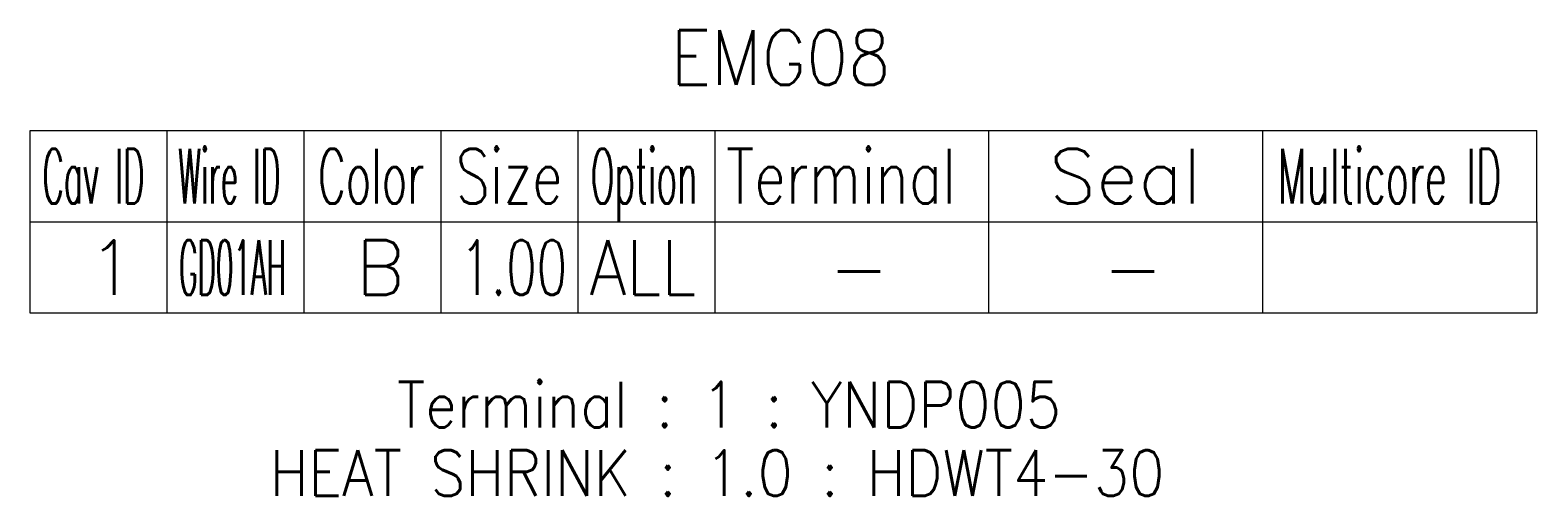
# Model space of a CAD drawing. Header units: inches. Extents: x 47316 to 59086, y 3141 to 11743.
# Drawn here: x 51006.4 to 51088.9, y 11373.7 to 11399.2 of the extents above; entities that cross this region are included whole.
import ezdxf

# ---------------------------------------------------------------- set-up
doc = ezdxf.new("R2010")
doc.units = ezdxf.units.IN
doc.header["$MEASUREMENT"] = 0
doc.styles.add('样式 100', font='SimSun.ttf', dxfattribs={"width": 0.7, "height": 3.5})

msp = doc.modelspace()

# ---------------------------------------------------------------- linework, layer by layer
at = {"color": 0, "linetype": 'Continuous', "lineweight": 15}
for p, q in [((51006.415, 11393.706), (51088.915, 11393.706)), ((51006.415, 11388.706), (51006.415, 11393.706)), ((51006.415, 11388.706), (51088.915, 11388.706))]:
    msp.add_line(p, q, dxfattribs=at)
at = {"color": 7, "linetype": 'Continuous', "lineweight": 15}
for p, q in [((51013.915, 11388.706), (51013.915, 11393.706)), ((51021.415, 11388.706), (51021.415, 11393.706)), ((51028.915, 11388.706), (51028.915, 11393.706)), ((51036.415, 11388.706), (51036.415, 11393.706)), ((51043.915, 11388.706), (51043.915, 11393.706)), ((51058.915, 11388.706), (51058.915, 11393.706)), ((51073.915, 11388.706), (51073.915, 11393.706)), ((51088.915, 11388.706), (51088.915, 11393.706))]:
    msp.add_line(p, q, dxfattribs=at)
at = {"color": 102, "linetype": 'Continuous', "lineweight": 15}
for p, q in [((51013.915, 11383.706), (51013.915, 11388.706)), ((51021.415, 11383.706), (51021.415, 11388.706)), ((51028.915, 11383.706), (51028.915, 11388.706)), ((51036.415, 11383.706), (51036.415, 11388.706)), ((51043.915, 11383.706), (51043.915, 11388.706)), ((51058.915, 11383.706), (51058.915, 11388.706)), ((51073.915, 11383.706), (51073.915, 11388.706))]:
    msp.add_line(p, q, dxfattribs=at)
at = {"color": 0, "linetype": 'Continuous', "lineweight": 15}
msp.add_lwpolyline([(51006.415, 11383.706), (51006.415, 11388.706), (51088.915, 11388.706), (51088.915, 11383.706)], close=True, dxfattribs=at)

# ---------------------------------------------------------------- texts
at = {"color": 6, "linetype": 'Continuous', "lineweight": 20, "insert": (51041.494, 11399.206), "char_height": 3, "width": 13.37143, "attachment_point": 1, "style": '样式 100'}
msp.add_mtext('\\Fromans.shx;\\W0.9000000000;\\T1.0000000000;\\o\\lEMG08', dxfattribs=at)
at = {"color": 7, "linetype": 'Continuous', "lineweight": 15, "char_height": 3, "attachment_point": 1, "style": '样式 100'}
for s, insert, width in [('\\Fromans.shx;\\W0.4292452830;\\T1.0000000000;\\o\\lCav ID', (51007.099, 11392.706), 6.5), ('\\Fromans.shx;\\W0.4026548673;\\T1.0000000000;\\o\\lWire ID', (51014.53, 11392.706), 6.5), ('\\Fromans.shx;\\W0.5687500000;\\T1.0000000000;\\o\\lColor', (51022.159, 11392.706), 6.5), ('\\Fromans.shx;\\W0.7222222222;\\T1.0000000000;\\o\\lSize', (51029.725, 11392.706), 6.5), ('\\Fromans.shx;\\W0.4595959596;\\T1.0000000000;\\o\\lOption', (51037.112, 11392.706), 6.5), ('\\Fromans.shx;\\W0.7480916031;\\T1.0000000000;\\o\\lTerminal', (51044.522, 11392.706), 14), ('\\Fromans.shx;\\W1.0000000000;\\T1.0000000000;\\o\\lSeal', (51062.201, 11392.706), 9.28571), ('\\Fromans.shx;\\W0.5185185185;\\T1.0000000000;\\o\\lMulticore ID', (51074.712, 11392.706), 14), ('\\Fromans.shx;\\W1.0000000000;\\T1.0000000000;\\o\\l1', (51009.594, 11387.706), 2.85714)]:
    msp.add_mtext(s, dxfattribs=dict(at, insert=insert, width=width))
at = {"color": 21, "linetype": 'Continuous', "lineweight": 15, "char_height": 3, "attachment_point": 1, "style": '样式 100'}
for s, insert, width in [('\\Fromans.shx;\\W0.3729508197;\\T1.0000000000;\\o\\lGD01AH', (51014.575, 11387.706), 6.5), ('\\Fromans.shx;\\W0.6500000000;\\T1.0000000000;\\o\\l1.00', (51029.973, 11387.706), 6.5), ('\\Fromans.shx;\\W1.0000000000;\\T1.0000000000;\\o\\l-', (51050.13, 11387.706), 3.71429)]:
    msp.add_mtext(s, dxfattribs=dict(at, insert=insert, width=width))
at = {"color": 140, "linetype": 'Continuous', "lineweight": 15, "char_height": 3, "attachment_point": 1, "style": '样式 100'}
for s, insert, width in [('\\Fromans.shx;\\W1.0000000000;\\T1.0000000000;\\o\\lB', (51024.237, 11387.706), 3), ('\\Fromans.shx;\\W0.8750000000;\\T1.0000000000;\\o\\lALL', (51037.04, 11387.706), 6.5), ('\\Fromans.shx;\\W1.0000000000;\\T1.0000000000;\\o\\l-', (51065.13, 11387.706), 3.71429)]:
    msp.add_mtext(s, dxfattribs=dict(at, insert=insert, width=width))
at = {"color": 42, "linetype": 'Continuous', "lineweight": 15, "char_height": 2.5, "attachment_point": 1, "style": '样式 100'}
for s, insert, width in [('\\Fromans.shx;\\W0.9000000000;\\T1.0000000000;\\o\\lTerminal : 1 : YNDP005', (51026.505, 11379.956), 42.53571), ('\\Fromans.shx;\\W0.9000000000;\\T1.0000000000;\\o\\lHEAT SHRINK : 1.0 : HDWT4-30', (51019.54, 11376.206), 57.10714)]:
    msp.add_mtext(s, dxfattribs=dict(at, insert=insert, width=width))

doc.saveas('drawing.dxf')
